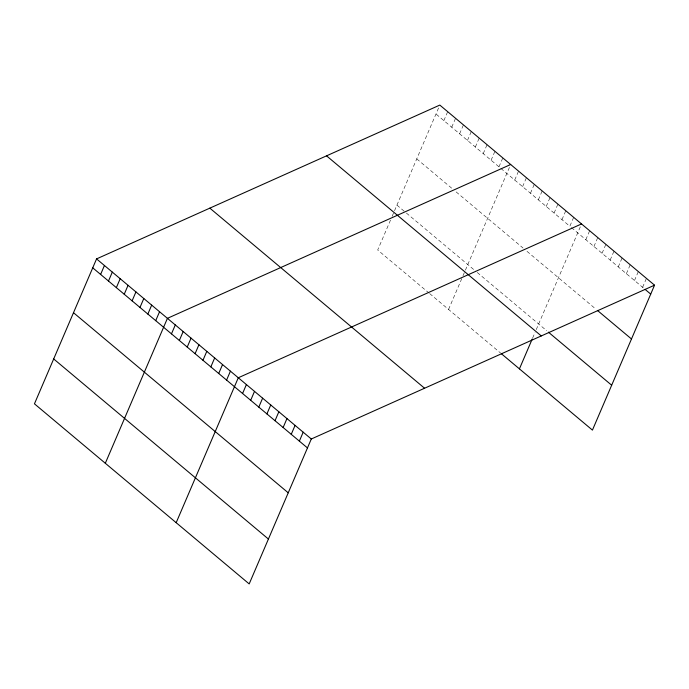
<?xml version="1.0" encoding="UTF-8"?>
<svg xmlns="http://www.w3.org/2000/svg" width="689" height="689" viewBox="0 0 689 689"><rect width="100%" height="100%" fill="white"/><g stroke="black" fill="none" stroke-linecap="round" stroke-linejoin="round"><path stroke-width="0.52" stroke-dasharray="3.44 2.58" d="M390.525 220.084L377.701 250.004L428.877 292.928M392.127 216.346L393.729 212.6M394.53 210.731L439.427 105.968M443.862 120.609L447.686 111.678M451.734 127.215L455.558 118.284M459.606 133.821L463.439 124.89M467.478 140.418L471.31 131.496M475.358 147.024L479.182 138.093M483.23 153.63L487.054 144.699M491.102 160.236L494.926 151.304M498.974 166.833L502.806 157.91M448.565 309.43L462.586 276.711M462.991 275.772L464.593 272.034M465.394 270.166L510.291 165.403M514.726 180.044L518.55 171.113M522.598 186.65L526.422 177.719M530.47 193.247L534.294 184.325M538.342 199.853L542.174 190.922M546.213 206.459L550.046 197.528M554.094 213.065L557.918 204.133M561.966 219.662L565.79 210.731M573.67 217.336L569.837 226.268L435.991 114.004M532.649 338.015L535.052 332.399M536.257 329.6L581.542 223.942M585.822 239.677L589.655 230.746M593.935 246.481L597.768 237.55M602.048 253.285L605.881 244.354M610.161 260.089L613.985 251.158M618.274 266.893L622.098 257.962M626.387 273.697L630.211 264.765M634.5 280.501L638.324 271.569M642.613 287.304L646.437 278.373M571.414 227.585L644.232 288.665M416.75 158.883L452.182 188.605M456.118 191.904L523.046 248.031M526.982 251.339L595.796 309.051M396.933 205.124L404.805 211.73M406.381 213.047L475.668 271.156M477.244 272.482L546.773 330.789M429.669 293.583L500.533 353.018"/><path stroke-width="1.03" d="M96.563 258.9L34.45 403.823L249.185 583.919L311.299 438.996L654.55 285.177L439.815 105.081L96.563 258.9L311.299 438.996M100.611 274.437L104.435 265.506M108.483 281.034L112.316 272.112M116.355 287.64L120.187 278.709M124.235 294.246L128.059 285.315M132.107 300.852L135.931 291.921M139.979 307.449L143.803 298.526M147.851 314.055L151.683 305.124M155.723 320.661L159.555 311.729M105.314 463.258L167.427 318.335L510.678 164.507M171.475 333.864L175.299 324.941M179.347 340.469L183.171 331.538M187.219 347.075L191.051 338.144M195.09 353.681L198.923 344.75M202.971 360.278L206.795 351.347M210.843 366.884L214.667 357.953M218.714 373.49L222.547 364.559M226.586 380.095L230.419 371.164M176.177 522.693L238.291 377.761L581.542 223.942M242.571 393.497L246.404 384.565M250.684 400.3L254.517 391.369M258.797 407.104L262.63 398.173M266.91 413.908L270.743 404.977M275.023 420.712L278.856 411.781M283.136 427.516L286.96 418.585M291.249 434.32L295.073 425.389M299.362 441.124L303.186 432.192M519.428 368.865L532.252 338.945M654.55 285.177L592.437 430.1L501.316 353.681M645.042 289.346L650.726 294.108M597.415 310.412L631.486 338.979M548.392 332.15L611.668 385.22M326.543 155.843L541.278 335.939M209.835 208.138L424.57 388.234M92.739 267.832L307.475 447.928M73.499 312.711L288.235 492.807M53.682 358.943L268.417 539.048"/></g></svg>
